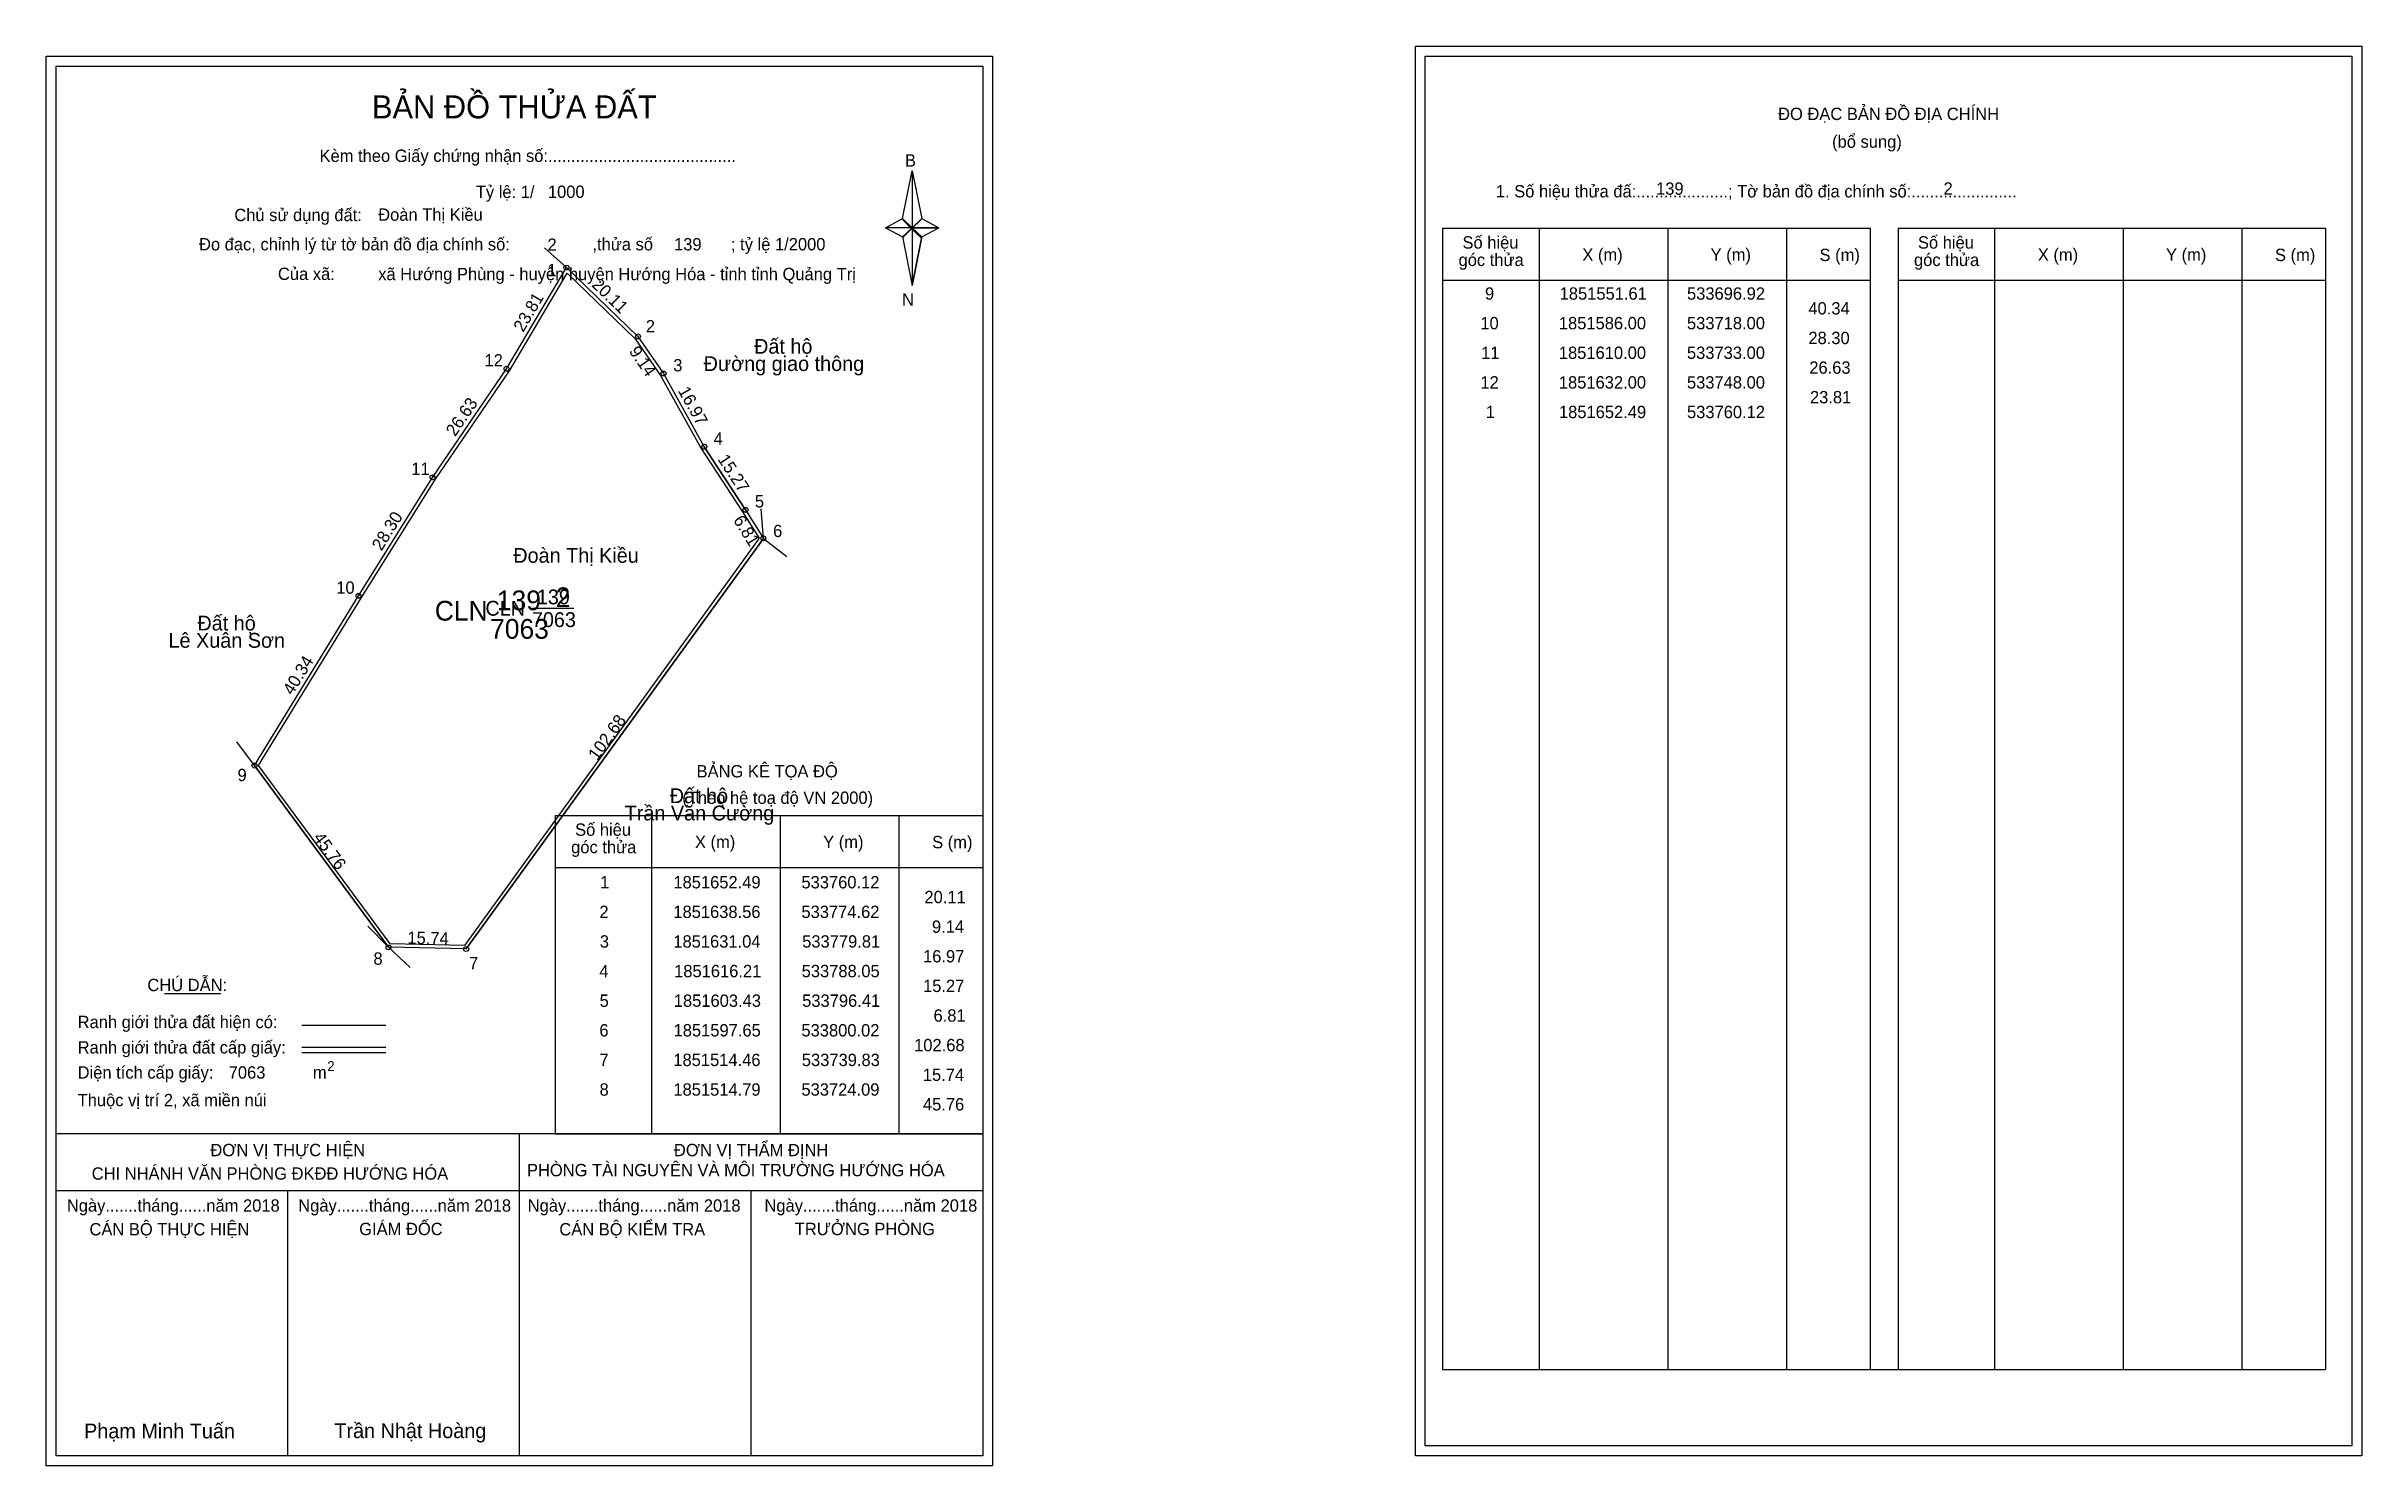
# Model space of a CAD drawing. Extents: x 533655 to 534124, y 1851410 to 1851697.
import ezdxf

# ---------------------------------------------------------------- set-up
doc = ezdxf.new("R2010")
doc.units = 0
for name, color, linetype in [('Level 1', 7, 'Continuous'), ('Level 10', 7, 'Continuous'), ('Level 11', 7, 'Continuous'), ('Level 13', 7, 'Continuous'), ('Level 2', 7, 'Continuous'), ('Level 27', 7, 'Continuous'), ('Level 3', 7, 'Continuous'), ('Level 36', 7, 'Continuous'), ('Level 4', 7, 'Continuous'), ('Level 49', 7, 'Continuous'), ('Level 5', 7, 'Continuous'), ('Level 53', 7, 'Continuous'), ('Level 55', 7, 'Continuous'), ('Level 6', 7, 'Continuous'), ('Level 63', 7, 'Continuous'), ('Level 7', 7, 'Continuous'), ('Level 9', 7, 'Continuous')]:
    doc.layers.add(name, color=color, linetype=linetype)

msp = doc.modelspace()

# ---------------------------------------------------------------- linework, layer by layer
at = {"layer": 'Level 1'}
for p, q in [((533934.09, 1851695.34), (533934.09, 1851695.34)), ((533656.77, 1851693.34), (533656.77, 1851693.34)), ((533828.19, 1851662.46), (533830.16, 1851672.1)), ((533830.16, 1851672.1), (533830.16, 1851660.57)), ((533830.16, 1851672.1), (533832.12, 1851662.46)), ((533824.74, 1851660.57), (533828.19, 1851662.46)), ((533828.19, 1851662.46), (533830.16, 1851660.57)), ((533830.01, 1851660.35), (533828.19, 1851662.24)), ((533830.16, 1851660.57), (533828.19, 1851658.73)), ((533831.98, 1851662.24), (533830.01, 1851660.35)), ((533830.01, 1851660.35), (533831.98, 1851662.24)), ((533832.12, 1851662.46), (533830.16, 1851660.57)), ((533830.16, 1851660.57), (533830.16, 1851648.87)), ((533830.16, 1851660.57), (533835.57, 1851660.57)), ((533830.16, 1851660.57), (533832.12, 1851658.73)), ((533832.12, 1851658.73), (533835.57, 1851660.57)), ((533830.01, 1851660.35), (533828.19, 1851658.51)), ((533828.19, 1851658.51), (533830.01, 1851660.35)), ((533828.19, 1851658.73), (533830.16, 1851648.87)), ((533831.98, 1851658.51), (533830.01, 1851660.35)), ((533832.12, 1851658.73), (533830.16, 1851648.87)), ((533937.62, 1851660.48), (534024.22, 1851660.48)), ((533957.21, 1851429.22), (533957.21, 1851660.48)), ((533983.28, 1851429.22), (533983.28, 1851660.48)), ((534007.26, 1851660.48), (534007.26, 1851429.22)), ((534024.22, 1851660.48), (534024.22, 1851429.22)), ((534029.88, 1851660.48), (534116.48, 1851660.48)), ((534049.47, 1851429.22), (534049.47, 1851660.48)), ((534075.54, 1851429.22), (534075.54, 1851660.48)), ((534099.51, 1851660.48), (534099.51, 1851429.22)), ((534116.48, 1851660.48), (534116.48, 1851429.22)), ((533937.62, 1851649.96), (534024.22, 1851649.96)), ((534029.88, 1851649.96), (534116.48, 1851649.96)), ((533757.86, 1851541.51), (533844.46, 1851541.51)), ((533777.45, 1851476.99), (533777.45, 1851541.51)), ((533803.52, 1851476.99), (533803.52, 1851541.51)), ((533827.49, 1851541.51), (533827.49, 1851476.99)), ((533757.86, 1851530.98), (533844.46, 1851530.98)), ((533678.68, 1851505.4), (533690.09, 1851505.4)), ((533706.55, 1851499), (533723.56, 1851499)), ((533706.55, 1851494.55), (533723.56, 1851494.55)), ((533706.55, 1851493.46), (533723.56, 1851493.46)), ((533763.59, 1851476.99), (533656.76, 1851476.99)), ((533844.46, 1851476.99), (533739.62, 1851476.99)), ((533750.61, 1851411.76), (533750.61, 1851476.99)), ((533757.86, 1851476.98), (533844.46, 1851476.98)), ((533844.46, 1851465.44), (533656.76, 1851465.44)), ((533703.69, 1851411.76), (533703.69, 1851465.44)), ((533797.54, 1851411.76), (533797.54, 1851465.44)), ((533937.62, 1851429.22), (534116.48, 1851429.22)), ((534121.79, 1851413.76), (534121.79, 1851413.76)), ((533844.46, 1851411.76), (533844.46, 1851411.76))]:
    msp.add_line(p, q, dxfattribs=at)
for points in [[(533828.19, 1851662.46), (533830.16, 1851672.1), (533830.16, 1851660.57)], [(533824.74, 1851660.57), (533828.19, 1851658.73), (533830.16, 1851660.57)], [(533830.16, 1851660.57), (533832.12, 1851662.46), (533835.57, 1851660.57)], [(533830.16, 1851660.57), (533830.16, 1851648.87), (533832.12, 1851658.73)]]:
    msp.add_lwpolyline(points, close=True, dxfattribs=at)
at = {"layer": 'Level 10'}
for p, q in [((533774.62, 1851638.56), (533760.12, 1851652.49)), ((533796.41, 1851603.43), (533788.05, 1851616.21)), ((533739.83, 1851514.46), (533800.02, 1851597.65)), ((533696.92, 1851551.61), (533724.09, 1851514.79))]:
    msp.add_line(p, q, dxfattribs=at)
for points in [[(533724.09, 1851514.79), (533696.92, 1851551.61), (533718, 1851586), (533733, 1851610), (533748, 1851632), (533760.12, 1851652.49), (533774.62, 1851638.56), (533779.81, 1851631.04), (533788.05, 1851616.21), (533796.41, 1851603.43), (533800.02, 1851597.65), (533739.83, 1851514.46)], [(533724.45, 1851515.48), (533697.76, 1851551.65), (533718.6, 1851585.63), (533733.59, 1851609.62), (533748.59, 1851631.62), (533760.27, 1851651.37), (533774.08, 1851638.1), (533779.21, 1851630.67), (533787.45, 1851615.85), (533795.82, 1851603.05), (533799.18, 1851597.68), (533739.48, 1851515.17)]]:
    msp.add_lwpolyline(points, close=True, dxfattribs=at)
at = {"layer": 'Level 11'}
for centre in [(533760.12, 1851652.49), (533774.62, 1851638.56), (533748, 1851632), (533779.81, 1851631.04), (533788.05, 1851616.21), (533733, 1851610), (533796.41, 1851603.43), (533800.02, 1851597.65), (533718, 1851586), (533696.92, 1851551.61), (533724.09, 1851514.79), (533724.09, 1851514.79), (533739.83, 1851514.46)]:
    msp.add_circle(centre, 0.5, dxfattribs=at)
at = {"layer": 'Level 27'}
for p, q in [((533760.12, 1851652.49), (533755.68, 1851656.53)), ((533800.02, 1851597.65), (533799.6, 1851603.64)), ((533800.02, 1851597.65), (533804.77, 1851593.98)), ((533696.92, 1851551.61), (533693.36, 1851556.44)), ((533724.09, 1851514.79), (533719.92, 1851519.1)), ((533724.09, 1851514.79), (533728.48, 1851510.7))]:
    msp.add_line(p, q, dxfattribs=at)
at = {"layer": 'Level 3'}
for p, q in [((533937.62, 1851660.48), (533937.62, 1851429.22)), ((534029.88, 1851660.48), (534029.88, 1851429.22)), ((533757.86, 1851541.51), (533757.86, 1851476.99))]:
    msp.add_line(p, q, dxfattribs=at)
at = {"layer": 'Level 63'}
for points in [[(533654.76, 1851695.34), (533846.46, 1851695.34), (533846.46, 1851409.76), (533654.76, 1851409.76)], [(533932.09, 1851697.34), (534123.79, 1851697.34), (534123.79, 1851411.76), (533932.09, 1851411.76)], [(533934.09, 1851695.34), (534121.79, 1851695.34), (534121.79, 1851413.76), (533934.09, 1851413.76)], [(533656.76, 1851693.34), (533844.46, 1851693.34), (533844.46, 1851411.76), (533656.76, 1851411.76)]]:
    msp.add_lwpolyline(points, close=True, dxfattribs=at)
at = {"layer": 'Level 9'}
msp.add_line((533753.11, 1851583.48), (533761.62, 1851583.48), dxfattribs=at)

# ---------------------------------------------------------------- texts
at = {"layer": 'Level 1'}
for s, height, p in [('BẢN ĐỒ THỬA ĐẤT', 4.6657, (533720.73, 1851682.74)), ('ĐO ĐẠC BẢN ĐỒ ĐỊA CHÍNH', 2.5, (534005.57, 1851682.4)), ('(bổ sung)', 2.5, (534016.51, 1851676.78)), ('Kèm theo Giấy chứng nhận số:.........................................', 2.5, (533710.11, 1851673.91)), ('B', 2.5, (533828.7, 1851672.97)), ('1. Số hiệu thửa đấ:....................; Tờ bản đồ địa chính số:.......................', 2.5, (533948.4, 1851666.72)), ('Chủ sử dụng đất:', 2.5, (533692.85, 1851661.92)), ('Đo đạc, chỉnh lý từ tờ bản đồ địa chính số:                  ,thửa số                 ; tỷ lệ 1/2000', 2.5, (533685.7, 1851655.99)), ('Số hiệu', 2.5, (533941.64, 1851656.35)), ('X (m)', 2.5, (533965.92, 1851653.88)), ('Y (m)', 2.5, (533991.9, 1851653.88)), ('S (m)', 2.5, (534013.97, 1851653.83)), ('Số hiệu', 2.5, (534033.9, 1851656.35)), ('X (m)', 2.5, (534058.18, 1851653.88)), ('Y (m)', 2.5, (534084.15, 1851653.88)), ('S (m)', 2.5, (534106.23, 1851653.83)), ('Của xã:', 2.5, (533701.69, 1851649.99)), ('góc thửa', 2.5, (533940.84, 1851652.82)), ('góc thửa', 2.5, (534033.1, 1851652.82)), ('N', 2.5, (533828.1, 1851644.8)), ('BẢNG KÊ TỌA ĐỘ', 2.5, (533786.49, 1851549.21)), ('(Theo hệ toạ độ VN 2000)', 2.5, (533783.59, 1851543.85)), ('Số hiệu', 2.5, (533761.88, 1851537.38)), ('góc thửa', 2.5, (533761.08, 1851533.85)), ('X (m)', 2.5, (533786.16, 1851534.9)), ('Y (m)', 2.5, (533812.13, 1851534.9)), ('S (m)', 2.5, (533834.21, 1851534.85)), ('CHÚ DẪN:', 2.5, (533675.24, 1851505.91)), ('Ranh giới thửa đất hiện có:', 2.5, (533661.11, 1851498.41)), ('Ranh giới thửa đất cấp giấy:', 2.5, (533661.11, 1851493.27)), ('2', 2, (533711.67, 1851489.72)), ('Diện tích cấp giấy:', 2.5, (533661.11, 1851488.19)), ('m', 2.5, (533708.77, 1851488.21)), ('Thuộc vị trí 2, xã miền núi', 2.5, (533661.11, 1851482.59)), ('ĐƠN VỊ THỰC HIỆN', 2.5, (533688, 1851472.47)), ('ĐƠN VỊ THẨM ĐỊNH', 2.5, (533781.9, 1851472.47)), ('CHI NHÁNH VĂN PHÒNG ĐKĐĐ HƯỚNG HÓA', 2.5, (533663.96, 1851467.71)), ('PHÒNG TÀI NGUYÊN VÀ MÔI TRƯỜNG HƯỚNG HÓA', 2.5, (533752.13, 1851468.4)), ('Ngày.......tháng......năm 2018', 2.5, (533658.93, 1851461.23)), ('Ngày.......tháng......năm 2018', 2.5, (533705.8, 1851461.23)), ('Ngày.......tháng......năm 2018', 2.5, (533752.28, 1851461.23)), ('Ngày.......tháng......năm 2018', 2.5, (533800.24, 1851461.23)), ('CÁN BỘ THỰC HIỆN', 2.5, (533663.51, 1851456.42)), ('GIÁM ĐỐC', 2.5, (533718.15, 1851456.48)), ('CÁN BỘ KIỂM TRA', 2.5, (533758.69, 1851456.42)), ('TRƯỞNG PHÒNG', 2.5, (533806.38, 1851456.48)), ('Phạm Minh Tuấn', 3, (533662.42, 1851415.3)), ('Trần Nhật Hoàng', 3, (533713.12, 1851415.35))]:
    msp.add_text(s, height=height, dxfattribs=at).set_placement(p)
at = {"layer": 'Level 11'}
msp.add_text('Tỷ lệ: 1/', height=2.5, dxfattribs=at).set_placement((533741.77, 1851666.6))
at = {"layer": 'Level 13'}
for s, p in [('139', (533754.13, 1851584.28)), ('CLN', (533743.72, 1851581.98)), ('7063', (533753.12, 1851579.68))]:
    msp.add_text(s, height=3, dxfattribs=at).set_placement(p)
at = {"layer": 'Level 2'}
msp.add_text('Đoàn Thị Kiều', height=3, dxfattribs=at).set_placement((533749.36, 1851592.7))
at = {"layer": 'Level 3'}
msp.add_text('CLN', height=4, dxfattribs=at).set_placement((533733.46, 1851580.98))
at = {"layer": 'Level 36'}
for s, p in [('Đất hộ', (533798.14, 1851635.05)), ('Đường giao thông', (533787.91, 1851631.55)), ('Đất hộ', (533685.37, 1851578.98)), ('Lê Xuân Sơn', (533679.52, 1851575.48)), ('Trần Văn Cường', (533771.93, 1851540.5)), ('Đất hộ', (533781.05, 1851544))]:
    msp.add_text(s, height=3, dxfattribs=at).set_placement(p)
at = {"layer": 'Level 4'}
msp.add_text('139', height=4, dxfattribs=at).set_placement((533746.03, 1851583.09))
at = {"layer": 'Level 49'}
for s, rotation, p in [('23.81', 59.3953, (533751.37, 1851639.27)), ('20.11', 316.1486, (533765.09, 1851648.82)), ('9.14', 304.6119, (533772.7, 1851635.53)), ('16.97', 299.0579, (533782.65, 1851627.57)), ('26.63', 55.7131, (533737.58, 1851618.14)), ('15.27', 303.1906, (533790.67, 1851613.67)), ('28.30', 57.9946, (533722.65, 1851594.96)), ('6.81', 301.9876, (533793.82, 1851601.34)), ('40.34', 58.493, (533704.64, 1851565.73)), ('102.68', 54.1133, (533766.36, 1851552.49)), ('45.76', 306.4241, (533708.72, 1851536.96)), ('15.74', 358.7989, (533727.89, 1851515.51))]:
    msp.add_text(s, height=2.5, rotation=rotation, dxfattribs=at).set_placement(p)
at = {"layer": 'Level 5'}
msp.add_text('7063', height=4, dxfattribs=at).set_placement((533744.67, 1851577.31))
at = {"layer": 'Level 53'}
for s, p in [('9', (533946.2, 1851646)), ('1851551.61', (533961.32, 1851646)), ('533696.92', (533987.12, 1851646)), ('10', (533945.26, 1851640)), ('1851586.00', (533961.16, 1851640)), ('533718.00', (533987.11, 1851640)), ('40.34', (534011.71, 1851643)), ('28.30', (534011.71, 1851637)), ('11', (533945.42, 1851634)), ('1851610.00', (533961.16, 1851634)), ('533733.00', (533987.11, 1851634)), ('26.63', (534011.89, 1851631)), ('12', (533945.27, 1851628)), ('1851632.00', (533961.16, 1851628)), ('533748.00', (533987.11, 1851628)), ('1', (533946.34, 1851622)), ('1851652.49', (533961.18, 1851622)), ('533760.12', (533987.12, 1851622)), ('23.81', (534012.03, 1851625)), ('1', (533766.96, 1851526.73)), ('1851652.49', (533781.79, 1851526.73)), ('533760.12', (533807.73, 1851526.73)), ('20.11', (533832.65, 1851523.73)), ('2', (533766.81, 1851520.73)), ('1851638.56', (533781.78, 1851520.73)), ('533774.62', (533807.73, 1851520.73)), ('9.14', (533834.17, 1851517.73)), ('3', (533766.89, 1851514.73)), ('1851631.04', (533781.78, 1851514.73)), ('533779.81', (533807.88, 1851514.73)), ('4', (533766.8, 1851508.73)), ('1851616.21', (533781.94, 1851508.73)), ('533788.05', (533807.78, 1851508.73)), ('16.97', (533832.36, 1851511.73)), ('15.27', (533832.36, 1851505.73)), ('5', (533766.85, 1851502.73)), ('1851603.43', (533781.87, 1851502.73)), ('533796.41', (533807.88, 1851502.73)), ('6.81', (533834.49, 1851499.73)), ('6', (533766.8, 1851496.73)), ('1851597.65', (533781.83, 1851496.73)), ('533800.02', (533807.73, 1851496.73)), ('7', (533766.81, 1851490.73)), ('1851514.46', (533781.78, 1851490.73)), ('533739.83', (533807.81, 1851490.73)), ('102.68', (533830.56, 1851493.73)), ('8', (533766.84, 1851484.73)), ('1851514.79', (533781.79, 1851484.73)), ('533724.09', (533807.73, 1851484.73)), ('15.74', (533832.32, 1851487.73)), ('45.76', (533832.34, 1851481.73))]:
    msp.add_text(s, height=2.5, dxfattribs=at).set_placement(p)
at = {"layer": 'Level 55'}
for s, height, p in [('284', 0.11, (533760, 1851652.38)), ('1', 0.4, (533760.01, 1851652.49)), ('0', 0.11, (533760.08, 1851652.38)), ('0', 0.11, (533760.08, 1851652.38)), ('2', 0.4, (533774.48, 1851638.56)), ('0', 0.11, (533774.58, 1851638.45)), ('0', 0.11, (533774.58, 1851638.45)), ('12', 0.4, (533747.72, 1851632)), ('284', 0.11, (533747.88, 1851631.89)), ('3', 0.4, (533779.69, 1851631.04)), ('0', 0.11, (533779.77, 1851630.93)), ('0', 0.11, (533779.77, 1851630.93)), ('4', 0.4, (533787.91, 1851616.21)), ('0', 0.11, (533788.01, 1851616.1)), ('0', 0.11, (533788.01, 1851616.1)), ('11', 0.4, (533732.74, 1851610)), ('284', 0.11, (533732.88, 1851609.89)), ('5', 0.4, (533796.28, 1851603.43)), ('0', 0.11, (533796.37, 1851603.32)), ('0', 0.11, (533796.37, 1851603.32)), ('6', 0.4, (533799.88, 1851597.65)), ('0', 0.11, (533799.98, 1851597.54)), ('0', 0.11, (533799.98, 1851597.54)), ('0', 0.11, (533799.98, 1851597.54)), ('0', 0.11, (533799.98, 1851597.54)), ('10', 0.4, (533717.72, 1851586)), ('284', 0.11, (533717.88, 1851585.89)), ('9', 0.4, (533696.78, 1851551.61)), ('284', 0.11, (533696.8, 1851551.5)), ('0', 0.11, (533696.88, 1851551.5)), ('8', 0.4, (533723.96, 1851514.79)), ('0', 0.11, (533724.05, 1851514.68)), ('0', 0.11, (533724.05, 1851514.68)), ('0', 0.11, (533724.05, 1851514.68)), ('7', 0.4, (533739.7, 1851514.46)), ('0', 0.11, (533739.79, 1851514.35)), ('0', 0.11, (533739.79, 1851514.35))]:
    msp.add_text(s, height=height, dxfattribs=at).set_placement(p)
at = {"layer": 'Level 6'}
for s, p in [('1000', (533756.37, 1851666.62)), ('139', (533980.85, 1851667.26)), ('2', (534039.09, 1851667.28)), ('Đoàn Thị Kiều', (533721.99, 1851661.99)), ('2', (533756.29, 1851655.9)), ('139', (533781.92, 1851655.98)), ('xã Hướng Phùng - huyện huyện Hướng Hóa - tỉnh tỉnh Quảng Trị', (533722, 1851649.95)), ('7063', (533691.71, 1851488.19))]:
    msp.add_text(s, height=2.5, dxfattribs=at).set_placement(p)
at = {"layer": 'Level 7'}
msp.add_text('2', height=4, dxfattribs=at).set_placement((533757.95, 1851583.71))
at = {"layer": 'Level 9'}
for s, p in [('1', (533756.26, 1851650.76)), ('2', (533776.21, 1851639.38)), ('12', (533743.53, 1851632.47)), ('3', (533781.76, 1851631.48)), ('4', (533789.93, 1851616.61)), ('11', (533728.7, 1851610.5)), ('5', (533798.3, 1851603.9)), ('6', (533801.99, 1851597.91)), ('10', (533713.5, 1851586.43)), ('9', (533693.5, 1851548.46)), ('8', (533721.03, 1851511.26)), ('7', (533740.41, 1851510.35))]:
    msp.add_text(s, height=2.5, dxfattribs=at).set_placement(p)

doc.saveas('drawing.dxf')
